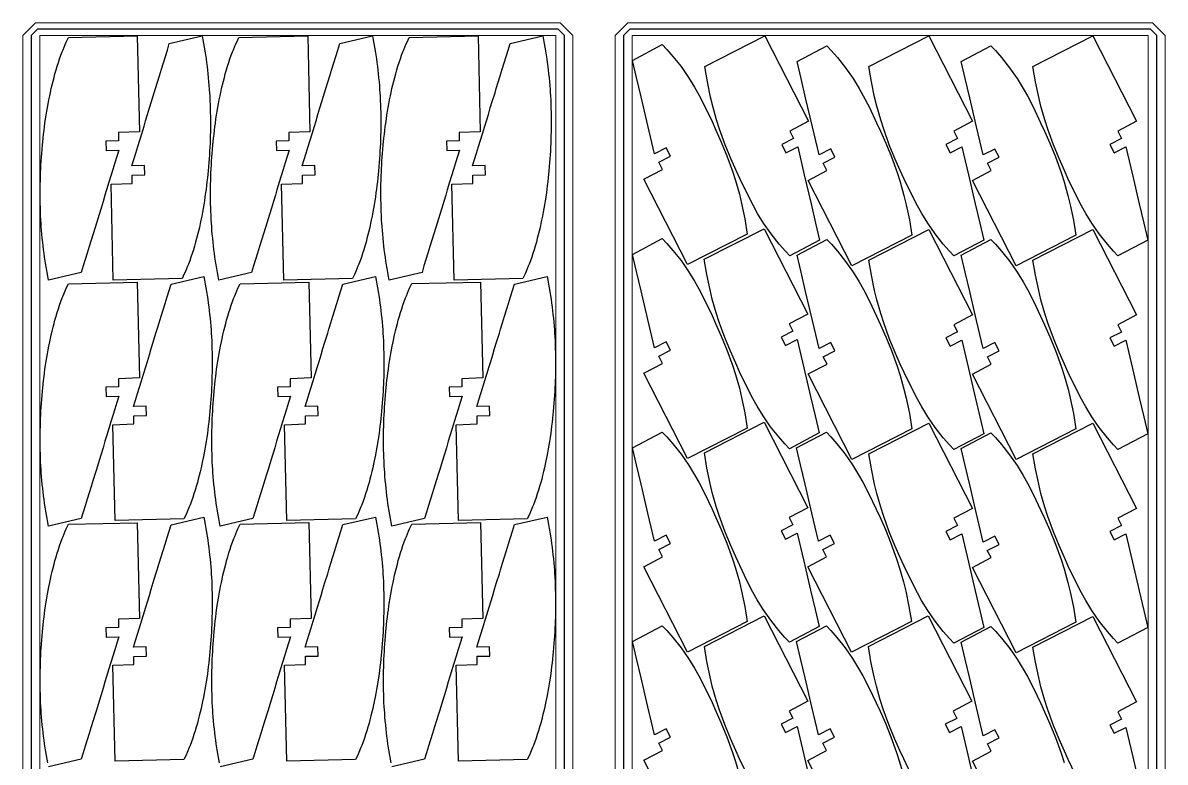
# Model space of a CAD drawing. Header units: millimetres. Extents: x -10628 to 24720, y -21829 to 4032.
# Drawn here: x 10820 to 13520, y -9947 to -8198 of the extents above; entities that cross this region are included whole.
import ezdxf
from ezdxf.enums import TextEntityAlignment as Align
from ezdxf.lldxf.tags import DXFTag

# ---------------------------------------------------------------- set-up
doc = ezdxf.new("R2010")
doc.units = ezdxf.units.MM
doc.layers.add('layer khung van cnc', color=7, linetype='Continuous', lineweight=25, true_color=0xfbf59b)
doc.layers.add('layer mau', color=7, linetype='Continuous')
doc.styles.add('Text Dim', font='arial.ttf')
tags = doc.linetypes.add('KVVIENMAY', pattern='A,46.311228,-10.280676,["KV VIỀN MÁY",Text Dim,S=10.028098,R=0,X=0,Y=-4.346144],-100.988212', length=157.580116).pattern_tags.tags
tags[6] = DXFTag(74, 10)

# ---------------------------------------------------------------- blocks, each defined once
blk = doc.blocks.new('khung van cnc')
at = {"lineweight": 5}
blk.add_lwpolyline([(-193, -99.4), (-193, 2370.6), (-223, 2400.6), (-1463, 2400.6), (-1493, 2370.6), (-1493, -99.4)], close=True, dxfattribs=at)
at = {"color": 1, "linetype": 'KVVIENMAY'}
blk.add_lwpolyline([(-511.9, -84.4), (-213, -84.4), (-213, 2370.6), (-228, 2385.6), (-1458, 2385.6), (-1473, 2370.6), (-1473, -84.4), (-1172.8, -84.4)], dxfattribs=at)
at = {"lineweight": 5}
blk.add_lwpolyline([(-513.5, -69.4), (-233, -69.4), (-233, 2370.6), (-1453, 2370.6), (-1453, -69.4), (-1173, -69.4)], dxfattribs=at)
at = {"layer": 'layer mau'}
for tag, p in [('ÁGF', (-518, -155.9)), ('TENFILE', (-518, -268.9)), ('TENFILE', (-518, -381.8)), ('TENFILE', (-518, -494.8))]:
    blk.add_attdef(tag, text='', height=30, dxfattribs=at).set_placement(p, align=Align.MIDDLE_CENTER)

msp = doc.modelspace()

# ---------------------------------------------------------------- linework, layer by layer
for points in [[(10878.854, -8797.374), (10877.259, -8788.398), (10875.707, -8779.416), (10873.548, -8766.202), (10872.813, -8761.419), (10871.5, -8752.399), (10870.272, -8743.367), (10869.124, -8734.323), (10868.05, -8725.27), (10867.165, -8717.326), (10866.105, -8707.14), (10865.235, -8698.064), (10864.442, -8688.983), (10863.732, -8679.895), (10863.11, -8670.801), (10862.778, -8665.27), (10862.15, -8652.597), (10861.8, -8643.488), (10861.561, -8635.774), (10861.31, -8625.262), (10861.162, -8616.147), (10861.081, -8607.03), (10861.066, -8597.913), (10861.121, -8588.797), (10861.246, -8579.681), (10861.442, -8570.567), (10861.829, -8558.099), (10862.054, -8552.345), (10862.471, -8543.238), (10862.959, -8534.135), (10863.517, -8525.036), (10864.142, -8515.941), (10864.833, -8506.85), (10865.587, -8497.765), (10866.608, -8486.503), (10867.279, -8479.612), (10868.215, -8470.544), (10869.216, -8461.484), (10870.283, -8452.431), (10871.42, -8443.386), (10872.402, -8436.002), (10873.911, -8425.325), (10875.272, -8416.31), (10876.713, -8407.307), (10878.238, -8398.318), (10879.848, -8389.345), (10881.546, -8380.388), (10883.553, -8370.4), (10885.221, -8362.53), (10887.202, -8353.632), (10889.284, -8344.757), (10891.47, -8335.906), (10893.762, -8327.082), (10895.959, -8319.02), (10898.681, -8309.518), (10901.319, -8300.787), (10904.086, -8292.096), (10906.99, -8283.451), (10910.037, -8274.857), (10913.237, -8266.32), (10915.077, -8261.618), (10920.125, -8249.44), (10922.797, -8243.403), (10927.7, -8232.859), (11090.618, -8229.082), (11095.874, -8455.774), (11045.903, -8457.621), (11046.351, -8476.927), (11016.359, -8477.623), (11016.869, -8499.617), (11046.861, -8498.922), (11042.195, -8514.154), (11037.53, -8529.386), (11032.864, -8544.618), (11028.198, -8559.85), (11023.533, -8575.082), (11018.029, -8593.051), (11014.201, -8605.547), (11009.536, -8620.779), (11004.87, -8636.011), (11000.204, -8651.243), (10993.791, -8672.179), (10990.873, -8681.707), (10986.207, -8696.94), (10981.542, -8712.172), (10976.876, -8727.404), (10972.21, -8742.636), (10967.545, -8757.868), (10962.879, -8773.1), (10958.213, -8788.333), (10880.47, -8806.345)], [(11245.651, -8238.054), (11247.245, -8247.03), (11248.798, -8256.012), (11250.957, -8269.226), (11251.691, -8274.009), (11253.005, -8283.029), (11254.233, -8292.061), (11255.381, -8301.105), (11256.455, -8310.158), (11257.339, -8318.102), (11258.4, -8328.288), (11259.269, -8337.363), (11260.062, -8346.445), (11260.773, -8355.533), (11261.395, -8364.627), (11261.727, -8370.158), (11262.355, -8382.831), (11262.705, -8391.94), (11262.944, -8399.654), (11263.195, -8410.166), (11263.342, -8419.281), (11263.424, -8428.398), (11263.438, -8437.514), (11263.384, -8446.631), (11263.259, -8455.747), (11263.063, -8464.861), (11262.676, -8477.329), (11262.45, -8483.083), (11262.034, -8492.19), (11261.545, -8501.293), (11260.988, -8510.392), (11260.362, -8519.487), (11259.672, -8528.578), (11258.917, -8537.663), (11257.897, -8548.925), (11257.226, -8555.816), (11256.289, -8564.884), (11255.289, -8573.944), (11254.221, -8582.997), (11253.085, -8592.041), (11252.103, -8599.426), (11250.593, -8610.103), (11249.232, -8619.118), (11247.791, -8628.121), (11246.267, -8637.11), (11244.657, -8646.083), (11242.958, -8655.04), (11240.952, -8665.028), (11239.284, -8672.898), (11237.303, -8681.796), (11235.221, -8690.671), (11233.035, -8699.522), (11230.742, -8708.346), (11228.545, -8716.408), (11225.823, -8725.909), (11223.185, -8734.641), (11220.418, -8743.332), (11217.515, -8751.977), (11214.467, -8760.571), (11211.268, -8769.108), (11209.428, -8773.81), (11204.379, -8785.988), (11201.707, -8792.025), (11196.805, -8802.569), (11033.886, -8806.346), (11028.631, -8579.654), (11078.601, -8577.807), (11078.154, -8558.5), (11108.146, -8557.805), (11107.636, -8535.811), (11077.644, -8536.506), (11082.309, -8521.274), (11086.975, -8506.042), (11091.641, -8490.81), (11096.306, -8475.578), (11100.972, -8460.346), (11106.476, -8442.377), (11110.303, -8429.881), (11114.969, -8414.649), (11119.635, -8399.417), (11124.3, -8384.185), (11130.713, -8363.248), (11133.632, -8353.721), (11138.297, -8338.488), (11142.963, -8323.256), (11147.629, -8308.024), (11152.294, -8292.792), (11156.96, -8277.56), (11161.626, -8262.328), (11166.291, -8247.095), (11244.035, -8229.082)], [(11281.533, -8797.374), (11279.938, -8788.398), (11278.386, -8779.416), (11276.226, -8766.202), (11275.492, -8761.419), (11274.178, -8752.399), (11272.951, -8743.367), (11271.803, -8734.323), (11270.729, -8725.27), (11269.844, -8717.326), (11268.784, -8707.14), (11267.914, -8698.064), (11267.121, -8688.983), (11266.41, -8679.895), (11265.789, -8670.801), (11265.457, -8665.27), (11264.829, -8652.597), (11264.479, -8643.488), (11264.24, -8635.774), (11263.989, -8625.262), (11263.841, -8616.147), (11263.759, -8607.03), (11263.745, -8597.913), (11263.8, -8588.797), (11263.924, -8579.681), (11264.121, -8570.567), (11264.507, -8558.099), (11264.733, -8552.345), (11265.15, -8543.238), (11265.638, -8534.135), (11266.196, -8525.036), (11266.821, -8515.941), (11267.512, -8506.85), (11268.266, -8497.765), (11269.287, -8486.503), (11269.957, -8479.612), (11270.894, -8470.544), (11271.895, -8461.484), (11272.962, -8452.431), (11274.098, -8443.386), (11275.08, -8436.002), (11276.59, -8425.325), (11277.951, -8416.31), (11279.392, -8407.307), (11280.916, -8398.318), (11282.526, -8389.345), (11284.225, -8380.388), (11286.231, -8370.4), (11287.899, -8362.53), (11289.881, -8353.632), (11291.963, -8344.757), (11294.148, -8335.906), (11296.441, -8327.082), (11298.638, -8319.02), (11301.36, -8309.518), (11303.998, -8300.787), (11306.765, -8292.096), (11309.668, -8283.451), (11312.716, -8274.857), (11315.915, -8266.32), (11317.755, -8261.618), (11322.804, -8249.44), (11325.476, -8243.403), (11330.379, -8232.859), (11493.297, -8229.082), (11498.553, -8455.774), (11448.582, -8457.621), (11449.03, -8476.927), (11419.038, -8477.623), (11419.548, -8499.617), (11449.54, -8498.922), (11444.874, -8514.154), (11440.208, -8529.386), (11435.543, -8544.618), (11430.877, -8559.85), (11426.211, -8575.082), (11420.707, -8593.051), (11416.88, -8605.547), (11412.214, -8620.779), (11407.549, -8636.011), (11402.883, -8651.243), (11396.47, -8672.179), (11393.552, -8681.707), (11388.886, -8696.94), (11384.22, -8712.172), (11379.555, -8727.404), (11374.889, -8742.636), (11370.223, -8757.868), (11365.558, -8773.1), (11360.892, -8788.333), (11283.148, -8806.345)], [(11648.329, -8238.054), (11649.924, -8247.03), (11651.476, -8256.012), (11653.636, -8269.226), (11654.37, -8274.009), (11655.684, -8283.029), (11656.912, -8292.061), (11658.059, -8301.105), (11659.133, -8310.158), (11660.018, -8318.102), (11661.078, -8328.288), (11661.948, -8337.363), (11662.741, -8346.445), (11663.452, -8355.533), (11664.073, -8364.627), (11664.405, -8370.158), (11665.034, -8382.831), (11665.383, -8391.94), (11665.622, -8399.654), (11665.873, -8410.166), (11666.021, -8419.281), (11666.103, -8428.398), (11666.117, -8437.514), (11666.063, -8446.631), (11665.938, -8455.747), (11665.742, -8464.861), (11665.355, -8477.329), (11665.129, -8483.083), (11664.712, -8492.19), (11664.224, -8501.293), (11663.666, -8510.392), (11663.041, -8519.487), (11662.35, -8528.578), (11661.596, -8537.663), (11660.575, -8548.925), (11659.905, -8555.816), (11658.968, -8564.884), (11657.967, -8573.944), (11656.9, -8582.997), (11655.764, -8592.041), (11654.782, -8599.426), (11653.272, -8610.103), (11651.911, -8619.118), (11650.47, -8628.121), (11648.946, -8637.11), (11647.336, -8646.083), (11645.637, -8655.04), (11643.631, -8665.028), (11641.963, -8672.898), (11639.981, -8681.796), (11637.899, -8690.671), (11635.714, -8699.522), (11633.421, -8708.346), (11631.224, -8716.408), (11628.502, -8725.909), (11625.864, -8734.641), (11623.097, -8743.332), (11620.194, -8751.977), (11617.146, -8760.571), (11613.947, -8769.108), (11612.107, -8773.81), (11607.058, -8785.988), (11604.386, -8792.025), (11599.484, -8802.569), (11436.565, -8806.346), (11431.309, -8579.654), (11481.28, -8577.807), (11480.832, -8558.5), (11510.824, -8557.805), (11510.314, -8535.811), (11480.322, -8536.506), (11484.988, -8521.274), (11489.654, -8506.042), (11494.319, -8490.81), (11498.985, -8475.578), (11503.651, -8460.346), (11509.155, -8442.377), (11512.982, -8429.881), (11517.648, -8414.649), (11522.313, -8399.417), (11526.979, -8384.185), (11533.392, -8363.248), (11536.31, -8353.721), (11540.976, -8338.488), (11545.642, -8323.256), (11550.307, -8308.024), (11554.973, -8292.792), (11559.639, -8277.56), (11564.304, -8262.328), (11568.97, -8247.095), (11646.714, -8229.082)], [(11684.211, -8797.374), (11682.617, -8788.398), (11681.064, -8779.416), (11678.905, -8766.202), (11678.171, -8761.419), (11676.857, -8752.399), (11675.629, -8743.367), (11674.481, -8734.323), (11673.408, -8725.27), (11672.523, -8717.326), (11671.462, -8707.14), (11670.593, -8698.064), (11669.8, -8688.983), (11669.089, -8679.895), (11668.467, -8670.801), (11668.135, -8665.27), (11667.507, -8652.597), (11667.157, -8643.488), (11666.918, -8635.774), (11666.668, -8625.262), (11666.52, -8616.147), (11666.438, -8607.03), (11666.424, -8597.913), (11666.478, -8588.797), (11666.603, -8579.681), (11666.799, -8570.567), (11667.186, -8558.099), (11667.412, -8552.345), (11667.828, -8543.238), (11668.317, -8534.135), (11668.874, -8525.036), (11669.5, -8515.941), (11670.19, -8506.85), (11670.945, -8497.765), (11671.965, -8486.503), (11672.636, -8479.612), (11673.573, -8470.544), (11674.573, -8461.484), (11675.641, -8452.431), (11676.777, -8443.386), (11677.759, -8436.002), (11679.269, -8425.325), (11680.63, -8416.31), (11682.071, -8407.307), (11683.595, -8398.318), (11685.205, -8389.345), (11686.904, -8380.388), (11688.91, -8370.4), (11690.578, -8362.53), (11692.559, -8353.632), (11694.641, -8344.757), (11696.827, -8335.906), (11699.12, -8327.082), (11701.317, -8319.02), (11704.039, -8309.518), (11706.677, -8300.787), (11709.444, -8292.096), (11712.347, -8283.451), (11715.395, -8274.857), (11718.594, -8266.32), (11720.434, -8261.618), (11725.483, -8249.44), (11728.155, -8243.403), (11733.057, -8232.859), (11895.976, -8229.082), (11901.231, -8455.774), (11851.261, -8457.621), (11851.708, -8476.927), (11821.716, -8477.623), (11822.226, -8499.617), (11852.218, -8498.922), (11847.553, -8514.154), (11842.887, -8529.386), (11838.221, -8544.618), (11833.556, -8559.85), (11828.89, -8575.082), (11823.386, -8593.051), (11819.559, -8605.547), (11814.893, -8620.779), (11810.227, -8636.011), (11805.562, -8651.243), (11799.149, -8672.179), (11796.23, -8681.707), (11791.565, -8696.94), (11786.899, -8712.172), (11782.233, -8727.404), (11777.568, -8742.636), (11772.902, -8757.868), (11768.236, -8773.1), (11763.571, -8788.333), (11685.827, -8806.345)], [(12051.008, -8238.054), (12052.603, -8247.03), (12054.155, -8256.012), (12056.314, -8269.226), (12057.049, -8274.009), (12058.362, -8283.029), (12059.59, -8292.061), (12060.738, -8301.105), (12061.812, -8310.158), (12062.697, -8318.102), (12063.757, -8328.288), (12064.627, -8337.363), (12065.42, -8346.445), (12066.13, -8355.533), (12066.752, -8364.627), (12067.084, -8370.158), (12067.712, -8382.831), (12068.062, -8391.94), (12068.301, -8399.654), (12068.552, -8410.166), (12068.7, -8419.281), (12068.782, -8428.398), (12068.796, -8437.514), (12068.741, -8446.631), (12068.616, -8455.747), (12068.42, -8464.861), (12068.033, -8477.329), (12067.808, -8483.083), (12067.391, -8492.19), (12066.903, -8501.293), (12066.345, -8510.392), (12065.72, -8519.487), (12065.029, -8528.578), (12064.275, -8537.663), (12063.254, -8548.925), (12062.583, -8555.816), (12061.647, -8564.884), (12060.646, -8573.944), (12059.579, -8582.997), (12058.442, -8592.041), (12057.46, -8599.426), (12055.951, -8610.103), (12054.59, -8619.118), (12053.149, -8628.121), (12051.624, -8637.11), (12050.014, -8646.083), (12048.316, -8655.04), (12046.309, -8665.028), (12044.642, -8672.898), (12042.66, -8681.796), (12040.578, -8690.671), (12038.392, -8699.522), (12036.1, -8708.346), (12033.903, -8716.408), (12031.181, -8725.909), (12028.543, -8734.641), (12025.776, -8743.332), (12022.872, -8751.977), (12019.825, -8760.571), (12016.625, -8769.108), (12014.785, -8773.81), (12009.737, -8785.988), (12007.065, -8792.025), (12002.162, -8802.569), (11839.244, -8806.346), (11833.988, -8579.654), (11883.959, -8577.807), (11883.511, -8558.5), (11913.503, -8557.805), (11912.993, -8535.811), (11883.001, -8536.506), (11887.667, -8521.274), (11892.332, -8506.042), (11896.998, -8490.81), (11901.664, -8475.578), (11906.329, -8460.346), (11911.833, -8442.377), (11915.661, -8429.881), (11920.326, -8414.649), (11924.992, -8399.417), (11929.658, -8384.185), (11936.071, -8363.248), (11938.989, -8353.721), (11943.655, -8338.488), (11948.321, -8323.256), (11952.986, -8308.024), (11957.652, -8292.792), (11962.318, -8277.56), (11966.983, -8262.328), (11971.649, -8247.095), (12049.392, -8229.082)], [(12573.697, -8229.09), (12676.889, -8431.002), (12632.676, -8454.363), (12641.468, -8471.565), (12613.864, -8485.673), (12623.876, -8505.263), (12651.48, -8491.155), (12667.133, -8557.787), (12683.192, -8626.147), (12693.964, -8672.005), (12703.413, -8712.226), (12632.987, -8749.34), (12622.471, -8738.209), (12607.944, -8721.635), (12588.766, -8697.415), (12571.094, -8672.029), (12556.748, -8648.657), (12546.813, -8630.75), (12532.553, -8603.194), (12515.528, -8567.451), (12506.175, -8547.388), (12493.559, -8518.941), (12480.301, -8486.523), (12467.008, -8449.821), (12459.994, -8427.842), (12450.853, -8395.404), (12445.506, -8373.518), (12438.004, -8337.338), (12432.069, -8301.472)], [(12961.514, -8229.09), (13064.705, -8431.002), (13020.493, -8454.363), (13029.284, -8471.565), (13001.681, -8485.673), (13011.692, -8505.263), (13039.296, -8491.155), (13054.949, -8557.787), (13071.008, -8626.147), (13081.781, -8672.005), (13091.23, -8712.226), (13020.804, -8749.34), (13010.287, -8738.209), (12995.761, -8721.635), (12976.582, -8697.415), (12958.911, -8672.029), (12944.564, -8648.657), (12934.63, -8630.75), (12920.37, -8603.194), (12903.344, -8567.451), (12893.991, -8547.388), (12881.375, -8518.941), (12868.118, -8486.523), (12854.824, -8449.821), (12847.81, -8427.842), (12838.669, -8395.404), (12833.322, -8373.518), (12825.82, -8337.338), (12819.886, -8301.472)], [(13349.315, -8229.09), (13452.506, -8431.002), (13408.294, -8454.363), (13417.086, -8471.565), (13389.482, -8485.673), (13399.493, -8505.263), (13427.097, -8491.155), (13442.75, -8557.787), (13458.809, -8626.147), (13469.582, -8672.005), (13479.031, -8712.226), (13408.605, -8749.34), (13398.088, -8738.209), (13383.562, -8721.635), (13364.383, -8697.415), (13346.712, -8672.029), (13332.365, -8648.657), (13322.431, -8630.75), (13308.171, -8603.194), (13291.145, -8567.451), (13281.792, -8547.388), (13269.177, -8518.941), (13255.919, -8486.523), (13242.626, -8449.821), (13235.612, -8427.842), (13226.47, -8395.404), (13221.123, -8373.518), (13213.622, -8337.338), (13207.687, -8301.472)], [(12390.818, -8769.902), (12287.626, -8567.99), (12331.838, -8544.629), (12323.047, -8527.426), (12350.651, -8513.319), (12340.639, -8493.729), (12313.035, -8507.837), (12297.382, -8441.205), (12281.323, -8372.844), (12270.55, -8326.986), (12261.102, -8286.765), (12331.527, -8249.652), (12342.044, -8260.783), (12356.57, -8277.356), (12375.749, -8301.576), (12393.421, -8326.963), (12407.767, -8350.335), (12417.702, -8368.242), (12431.962, -8395.797), (12448.987, -8431.54), (12458.34, -8451.604), (12470.956, -8480.051), (12484.213, -8512.468), (12497.507, -8549.17), (12504.521, -8571.15), (12513.662, -8603.588), (12519.009, -8625.474), (12526.511, -8661.654), (12532.446, -8697.52)], [(12779.731, -8772.582), (12676.539, -8570.67), (12720.751, -8547.31), (12711.96, -8530.107), (12739.564, -8516), (12729.552, -8496.41), (12701.948, -8510.517), (12686.295, -8443.886), (12670.236, -8375.525), (12659.463, -8329.667), (12650.015, -8289.446), (12720.44, -8252.333), (12730.957, -8263.464), (12745.483, -8280.037), (12764.662, -8304.257), (12782.333, -8329.644), (12796.68, -8353.015), (12806.615, -8370.923), (12820.874, -8398.478), (12837.9, -8434.221), (12847.253, -8454.285), (12859.869, -8482.732), (12873.126, -8515.149), (12886.42, -8551.851), (12893.434, -8573.831), (12902.575, -8606.268), (12907.922, -8628.155), (12915.424, -8664.335), (12921.359, -8700.2)], [(13167.568, -8772.671), (13064.376, -8570.759), (13108.589, -8547.399), (13099.797, -8530.196), (13127.401, -8516.088), (13117.389, -8496.499), (13089.785, -8510.606), (13074.133, -8443.975), (13058.073, -8375.614), (13047.301, -8329.756), (13037.852, -8289.535), (13108.278, -8252.422), (13118.795, -8263.552), (13133.321, -8280.126), (13152.5, -8304.346), (13170.171, -8329.733), (13184.518, -8353.104), (13194.452, -8371.011), (13208.712, -8398.567), (13225.738, -8434.31), (13235.091, -8454.374), (13247.706, -8482.82), (13260.964, -8515.238), (13274.257, -8551.94), (13281.271, -8573.919), (13290.413, -8606.357), (13295.76, -8628.244), (13303.261, -8664.423), (13309.196, -8700.289)], [(12572.474, -8684.886), (12675.666, -8886.798), (12631.454, -8910.159), (12640.245, -8927.361), (12612.641, -8941.469), (12622.653, -8961.059), (12650.257, -8946.951), (12665.91, -9013.583), (12681.969, -9081.944), (12692.742, -9127.801), (12702.19, -9168.022), (12631.765, -9205.136), (12621.248, -9194.005), (12606.722, -9177.431), (12587.543, -9153.211), (12569.872, -9127.825), (12555.525, -9104.453), (12545.59, -9086.546), (12531.331, -9058.99), (12514.305, -9023.247), (12504.952, -9003.184), (12492.336, -8974.737), (12479.079, -8942.319), (12465.785, -8905.617), (12458.771, -8883.638), (12449.63, -8851.2), (12444.283, -8829.314), (12436.781, -8793.134), (12430.846, -8757.268)], [(12961.513, -8686.641), (13064.704, -8888.553), (13020.492, -8911.914), (13029.284, -8929.117), (13001.68, -8943.224), (13011.692, -8962.814), (13039.295, -8948.706), (13054.948, -9015.338), (13071.007, -9083.699), (13081.78, -9129.557), (13091.229, -9169.778), (13020.803, -9206.891), (13010.286, -9195.76), (12995.76, -9179.187), (12976.581, -9154.967), (12958.91, -9129.58), (12944.563, -9106.208), (12934.629, -9088.301), (12920.369, -9060.746), (12903.343, -9025.003), (12893.99, -9004.939), (12881.375, -8976.492), (12868.117, -8944.075), (12854.824, -8907.373), (12847.81, -8885.393), (12838.668, -8852.955), (12833.321, -8831.069), (12825.82, -8794.889), (12819.885, -8759.024)], [(13349.315, -8686.748), (13452.506, -8888.66), (13408.294, -8912.021), (13417.085, -8929.224), (13389.482, -8943.331), (13399.493, -8962.921), (13427.097, -8948.813), (13442.75, -9015.445), (13458.809, -9083.806), (13469.582, -9129.664), (13479.031, -9169.885), (13408.605, -9206.998), (13398.088, -9195.867), (13383.562, -9179.294), (13364.383, -9155.074), (13346.712, -9129.687), (13332.365, -9106.315), (13322.431, -9088.408), (13308.171, -9060.853), (13291.145, -9025.11), (13281.792, -9005.046), (13269.176, -8976.599), (13255.919, -8944.182), (13242.625, -8907.48), (13235.611, -8885.5), (13226.47, -8853.062), (13221.123, -8831.176), (13213.622, -8794.996), (13207.687, -8759.13)], [(12390.818, -9228.687), (12287.626, -9026.775), (12331.838, -9003.415), (12323.047, -8986.212), (12350.651, -8972.105), (12340.639, -8952.515), (12313.035, -8966.622), (12297.382, -8899.991), (12281.323, -8831.63), (12270.55, -8785.772), (12261.102, -8745.551), (12331.527, -8708.438), (12342.044, -8719.569), (12356.57, -8736.142), (12375.749, -8760.362), (12393.421, -8785.749), (12407.767, -8809.12), (12417.702, -8827.027), (12431.962, -8854.583), (12448.987, -8890.326), (12458.34, -8910.39), (12470.956, -8938.837), (12484.213, -8971.254), (12497.507, -9007.956), (12504.521, -9029.935), (12513.662, -9062.373), (12519.009, -9084.26), (12526.511, -9120.44), (12532.446, -9156.305)], [(12779.857, -9230.445), (12676.665, -9028.533), (12720.878, -9005.172), (12712.086, -8987.969), (12739.69, -8973.862), (12729.678, -8954.272), (12702.074, -8968.38), (12686.421, -8901.748), (12670.362, -8833.387), (12659.59, -8787.529), (12650.141, -8747.308), (12720.567, -8710.195), (12731.083, -8721.326), (12745.61, -8737.899), (12764.788, -8762.119), (12782.46, -8787.506), (12796.806, -8810.878), (12806.741, -8828.785), (12821.001, -8856.34), (12838.026, -8892.083), (12847.379, -8912.147), (12859.995, -8940.594), (12873.253, -8973.011), (12886.546, -9009.713), (12893.56, -9031.693), (12902.701, -9064.131), (12908.048, -9086.017), (12915.55, -9122.197), (12921.485, -9158.063)], [(13167.625, -9230.47), (13064.434, -9028.558), (13108.646, -9005.197), (13099.855, -8987.995), (13127.458, -8973.887), (13117.447, -8954.297), (13089.843, -8968.405), (13074.19, -8901.773), (13058.131, -8833.412), (13047.358, -8787.555), (13037.909, -8747.334), (13108.335, -8710.22), (13118.852, -8721.351), (13133.378, -8737.925), (13152.557, -8762.145), (13170.228, -8787.531), (13184.575, -8810.903), (13194.509, -8828.81), (13208.769, -8856.366), (13225.795, -8892.109), (13235.148, -8912.172), (13247.764, -8940.619), (13261.021, -8973.037), (13274.315, -9009.739), (13281.329, -9031.718), (13290.47, -9064.156), (13295.817, -9086.042), (13303.319, -9122.222), (13309.253, -9158.088)], [(11249.729, -8806.892), (11251.323, -8815.867), (11252.876, -8824.849), (11255.035, -8838.064), (11255.769, -8842.846), (11257.083, -8851.866), (11258.311, -8860.898), (11259.459, -8869.942), (11260.532, -8878.995), (11261.417, -8886.939), (11262.478, -8897.126), (11263.347, -8906.201), (11264.14, -8915.282), (11264.851, -8924.37), (11265.473, -8933.464), (11265.805, -8938.995), (11266.433, -8951.668), (11266.783, -8960.777), (11267.022, -8968.491), (11267.272, -8979.003), (11267.42, -8988.118), (11267.502, -8997.235), (11267.516, -9006.352), (11267.462, -9015.468), (11267.337, -9024.584), (11267.141, -9033.699), (11266.754, -9046.166), (11266.528, -9051.921), (11266.112, -9061.027), (11265.623, -9070.13), (11265.066, -9079.23), (11264.44, -9088.325), (11263.75, -9097.415), (11262.995, -9106.5), (11261.975, -9117.762), (11261.304, -9124.654), (11260.367, -9133.721), (11259.367, -9142.781), (11258.299, -9151.834), (11257.163, -9160.879), (11256.181, -9168.263), (11254.671, -9178.941), (11253.31, -9187.956), (11251.869, -9196.958), (11250.345, -9205.947), (11248.735, -9214.921), (11247.036, -9223.878), (11245.03, -9233.865), (11243.362, -9241.735), (11241.381, -9250.633), (11239.299, -9259.508), (11237.113, -9268.359), (11234.82, -9277.184), (11232.623, -9285.245), (11229.901, -9294.747), (11227.263, -9303.478), (11224.496, -9312.169), (11221.593, -9320.814), (11218.545, -9329.408), (11215.346, -9337.945), (11213.506, -9342.647), (11208.457, -9354.825), (11205.785, -9360.862), (11200.883, -9371.406), (11037.964, -9375.183), (11032.709, -9148.491), (11082.679, -9146.645), (11082.232, -9127.338), (11112.224, -9126.642), (11111.714, -9104.648), (11081.722, -9105.344), (11086.387, -9090.112), (11091.053, -9074.879), (11095.719, -9059.647), (11100.384, -9044.415), (11105.05, -9029.183), (11110.554, -9011.214), (11114.381, -8998.719), (11119.047, -8983.486), (11123.713, -8968.254), (11128.378, -8953.022), (11134.791, -8932.086), (11137.71, -8922.558), (11142.375, -8907.326), (11147.041, -8892.094), (11151.707, -8876.861), (11156.372, -8861.629), (11161.038, -8846.397), (11165.704, -8831.165), (11170.369, -8815.933), (11248.113, -8797.92)], [(11655.505, -8806.83), (11657.099, -8815.806), (11658.652, -8824.788), (11660.811, -8838.002), (11661.545, -8842.785), (11662.859, -8851.805), (11664.087, -8860.837), (11665.235, -8869.881), (11666.309, -8878.934), (11667.194, -8886.878), (11668.254, -8897.064), (11669.123, -8906.14), (11669.917, -8915.221), (11670.627, -8924.309), (11671.249, -8933.403), (11671.581, -8938.934), (11672.209, -8951.607), (11672.559, -8960.716), (11672.798, -8968.43), (11673.049, -8978.942), (11673.197, -8988.057), (11673.278, -8997.174), (11673.293, -9006.291), (11673.238, -9015.407), (11673.113, -9024.523), (11672.917, -9033.637), (11672.53, -9046.105), (11672.304, -9051.859), (11671.888, -9060.966), (11671.4, -9070.069), (11670.842, -9079.168), (11670.217, -9088.263), (11669.526, -9097.354), (11668.772, -9106.439), (11667.751, -9117.701), (11667.08, -9124.592), (11666.143, -9133.66), (11665.143, -9142.72), (11664.076, -9151.773), (11662.939, -9160.818), (11661.957, -9168.202), (11660.447, -9178.879), (11659.087, -9187.894), (11657.645, -9196.897), (11656.121, -9205.886), (11654.511, -9214.859), (11652.813, -9223.816), (11650.806, -9233.804), (11649.138, -9241.674), (11647.157, -9250.572), (11645.075, -9259.447), (11642.889, -9268.298), (11640.597, -9277.122), (11638.399, -9285.184), (11635.677, -9294.686), (11633.039, -9303.417), (11630.273, -9312.108), (11627.369, -9320.753), (11624.322, -9329.347), (11621.122, -9337.884), (11619.282, -9342.586), (11614.233, -9354.764), (11611.562, -9360.801), (11606.659, -9371.345), (11443.74, -9375.122), (11438.485, -9148.43), (11488.455, -9146.583), (11488.008, -9127.277), (11518, -9126.581), (11517.49, -9104.587), (11487.498, -9105.282), (11492.164, -9090.05), (11496.829, -9074.818), (11501.495, -9059.586), (11506.161, -9044.354), (11510.826, -9029.122), (11516.33, -9011.153), (11520.158, -8998.657), (11524.823, -8983.425), (11529.489, -8968.193), (11534.155, -8952.961), (11540.567, -8932.025), (11543.486, -8922.497), (11548.152, -8907.264), (11552.817, -8892.032), (11557.483, -8876.8), (11562.149, -8861.568), (11566.814, -8846.336), (11571.48, -8831.104), (11576.146, -8815.871), (11653.889, -8797.859)], [(12061.279, -8806.769), (12062.873, -8815.745), (12064.425, -8824.726), (12066.585, -8837.941), (12067.319, -8842.724), (12068.633, -8851.744), (12069.861, -8860.776), (12071.009, -8869.82), (12072.082, -8878.873), (12072.967, -8886.817), (12074.028, -8897.003), (12074.897, -8906.078), (12075.69, -8915.16), (12076.401, -8924.248), (12077.022, -8933.342), (12077.354, -8938.873), (12077.983, -8951.546), (12078.332, -8960.655), (12078.571, -8968.369), (12078.822, -8978.881), (12078.97, -8987.996), (12079.052, -8997.113), (12079.066, -9006.229), (12079.012, -9015.346), (12078.887, -9024.462), (12078.691, -9033.576), (12078.304, -9046.044), (12078.078, -9051.798), (12077.661, -9060.905), (12077.173, -9070.008), (12076.616, -9079.107), (12075.99, -9088.202), (12075.3, -9097.293), (12074.545, -9106.378), (12073.524, -9117.639), (12072.854, -9124.531), (12071.917, -9133.599), (12070.916, -9142.659), (12069.849, -9151.712), (12068.713, -9160.756), (12067.731, -9168.141), (12066.221, -9178.818), (12064.86, -9187.833), (12063.419, -9196.836), (12061.895, -9205.825), (12060.285, -9214.798), (12058.586, -9223.755), (12056.58, -9233.743), (12054.912, -9241.613), (12052.93, -9250.511), (12050.848, -9259.386), (12048.663, -9268.237), (12046.37, -9277.061), (12044.173, -9285.123), (12041.451, -9294.624), (12038.813, -9303.356), (12036.046, -9312.047), (12033.143, -9320.692), (12030.095, -9329.286), (12026.896, -9337.823), (12025.056, -9342.524), (12020.007, -9354.703), (12017.335, -9360.739), (12012.433, -9371.284), (11849.514, -9375.061), (11844.258, -9148.369), (11894.229, -9146.522), (11893.781, -9127.215), (11923.773, -9126.52), (11923.264, -9104.526), (11893.272, -9105.221), (11897.937, -9089.989), (11902.603, -9074.757), (11907.269, -9059.525), (11911.934, -9044.293), (11916.6, -9029.061), (11922.104, -9011.092), (11925.931, -8998.596), (11930.597, -8983.364), (11935.263, -8968.132), (11939.928, -8952.9), (11946.341, -8931.963), (11949.26, -8922.435), (11953.925, -8907.203), (11958.591, -8891.971), (11963.257, -8876.739), (11967.922, -8861.507), (11972.588, -8846.275), (11977.254, -8831.043), (11981.919, -8815.81), (12059.663, -8797.797)], [(10878.854, -9379.524), (10877.259, -9370.549), (10875.707, -9361.567), (10873.548, -9348.352), (10872.813, -9343.57), (10871.5, -9334.55), (10870.272, -9325.518), (10869.124, -9316.474), (10868.05, -9307.421), (10867.165, -9299.477), (10866.105, -9289.291), (10865.235, -9280.215), (10864.442, -9271.134), (10863.732, -9262.046), (10863.11, -9252.952), (10862.778, -9247.421), (10862.15, -9234.748), (10861.8, -9225.639), (10861.561, -9217.925), (10861.31, -9207.413), (10861.162, -9198.298), (10861.081, -9189.181), (10861.066, -9180.064), (10861.121, -9170.948), (10861.246, -9161.832), (10861.442, -9152.717), (10861.829, -9140.25), (10862.054, -9134.495), (10862.471, -9125.389), (10862.959, -9116.286), (10863.517, -9107.186), (10864.142, -9098.091), (10864.833, -9089.001), (10865.587, -9079.916), (10866.608, -9068.654), (10867.279, -9061.762), (10868.215, -9052.695), (10869.216, -9043.635), (10870.283, -9034.582), (10871.42, -9025.537), (10872.402, -9018.153), (10873.911, -9007.475), (10875.272, -8998.46), (10876.713, -8989.458), (10878.238, -8980.469), (10879.848, -8971.495), (10881.546, -8962.539), (10883.553, -8952.551), (10885.221, -8944.681), (10887.202, -8935.783), (10889.284, -8926.908), (10891.47, -8918.057), (10893.762, -8909.233), (10895.959, -8901.171), (10898.681, -8891.669), (10901.319, -8882.938), (10904.086, -8874.247), (10906.99, -8865.602), (10910.037, -8857.008), (10913.237, -8848.471), (10915.077, -8843.769), (10920.125, -8831.591), (10922.797, -8825.554), (10927.7, -8815.01), (11090.618, -8811.233), (11095.874, -9037.925), (11045.903, -9039.771), (11046.351, -9059.078), (11016.359, -9059.774), (11016.869, -9081.768), (11046.861, -9081.072), (11042.195, -9096.304), (11037.53, -9111.537), (11032.864, -9126.769), (11028.198, -9142.001), (11023.533, -9157.233), (11018.029, -9175.202), (11014.201, -9187.697), (11009.536, -9202.93), (11004.87, -9218.162), (11000.204, -9233.394), (10993.791, -9254.33), (10990.873, -9263.858), (10986.207, -9279.09), (10981.542, -9294.323), (10976.876, -9309.555), (10972.21, -9324.787), (10967.545, -9340.019), (10962.879, -9355.251), (10958.213, -9370.483), (10880.47, -9388.496)], [(11284.633, -9379.453), (11283.039, -9370.477), (11281.486, -9361.495), (11279.327, -9348.281), (11278.593, -9343.498), (11277.279, -9334.478), (11276.051, -9325.446), (11274.903, -9316.402), (11273.83, -9307.349), (11272.945, -9299.405), (11271.884, -9289.219), (11271.015, -9280.143), (11270.222, -9271.062), (11269.511, -9261.974), (11268.889, -9252.88), (11268.557, -9247.349), (11267.929, -9234.676), (11267.579, -9225.567), (11267.34, -9217.853), (11267.09, -9207.341), (11266.942, -9198.226), (11266.86, -9189.109), (11266.846, -9179.992), (11266.9, -9170.876), (11267.025, -9161.76), (11267.221, -9152.646), (11267.608, -9140.178), (11267.834, -9134.424), (11268.25, -9125.317), (11268.739, -9116.214), (11269.296, -9107.114), (11269.922, -9098.02), (11270.612, -9088.929), (11271.367, -9079.844), (11272.387, -9068.582), (11273.058, -9061.69), (11273.995, -9052.623), (11274.995, -9043.563), (11276.063, -9034.51), (11277.199, -9025.465), (11278.181, -9018.081), (11279.691, -9007.404), (11281.052, -8998.388), (11282.493, -8989.386), (11284.017, -8980.397), (11285.627, -8971.423), (11287.326, -8962.467), (11289.332, -8952.479), (11291, -8944.609), (11292.981, -8935.711), (11295.063, -8926.836), (11297.249, -8917.985), (11299.542, -8909.161), (11301.739, -8901.099), (11304.461, -8891.597), (11307.099, -8882.866), (11309.866, -8874.175), (11312.769, -8865.53), (11315.817, -8856.936), (11319.016, -8848.399), (11320.856, -8843.697), (11325.905, -8831.519), (11328.577, -8825.482), (11333.479, -8814.938), (11496.398, -8811.161), (11501.653, -9037.853), (11451.683, -9039.7), (11452.13, -9059.006), (11422.138, -9059.702), (11422.648, -9081.696), (11452.64, -9081), (11447.975, -9096.233), (11443.309, -9111.465), (11438.643, -9126.697), (11433.978, -9141.929), (11429.312, -9157.161), (11423.808, -9175.13), (11419.981, -9187.626), (11415.315, -9202.858), (11410.649, -9218.09), (11405.984, -9233.322), (11399.571, -9254.258), (11396.652, -9263.786), (11391.987, -9279.018), (11387.321, -9294.251), (11382.655, -9309.483), (11377.99, -9324.715), (11373.324, -9339.947), (11368.658, -9355.179), (11363.993, -9370.411), (11286.249, -9388.424)], [(11690.41, -9379.381), (11688.816, -9370.405), (11687.263, -9361.423), (11685.104, -9348.209), (11684.37, -9343.426), (11683.056, -9334.406), (11681.828, -9325.374), (11680.68, -9316.33), (11679.607, -9307.277), (11678.722, -9299.333), (11677.661, -9289.147), (11676.792, -9280.072), (11675.999, -9270.99), (11675.288, -9261.902), (11674.666, -9252.808), (11674.334, -9247.277), (11673.706, -9234.604), (11673.356, -9225.495), (11673.117, -9217.781), (11672.867, -9207.269), (11672.719, -9198.154), (11672.637, -9189.037), (11672.623, -9179.921), (11672.677, -9170.804), (11672.802, -9161.688), (11672.998, -9152.574), (11673.385, -9140.106), (11673.611, -9134.352), (11674.027, -9125.245), (11674.516, -9116.142), (11675.073, -9107.043), (11675.699, -9097.948), (11676.389, -9088.857), (11677.144, -9079.772), (11678.164, -9068.511), (11678.835, -9061.619), (11679.772, -9052.551), (11680.772, -9043.491), (11681.84, -9034.438), (11682.976, -9025.394), (11683.958, -9018.009), (11685.468, -9007.332), (11686.829, -8998.317), (11688.27, -8989.314), (11689.794, -8980.325), (11691.404, -8971.352), (11693.103, -8962.395), (11695.109, -8952.407), (11696.777, -8944.537), (11698.758, -8935.639), (11700.84, -8926.764), (11703.026, -8917.913), (11705.319, -8909.089), (11707.516, -8901.027), (11710.238, -8891.526), (11712.876, -8882.794), (11715.643, -8874.103), (11718.546, -8865.458), (11721.594, -8856.864), (11724.793, -8848.327), (11726.633, -8843.625), (11731.682, -8831.447), (11734.354, -8825.411), (11739.256, -8814.866), (11902.175, -8811.089), (11907.43, -9037.781), (11857.46, -9039.628), (11857.907, -9058.935), (11827.915, -9059.63), (11828.425, -9081.624), (11858.417, -9080.929), (11853.752, -9096.161), (11849.086, -9111.393), (11844.42, -9126.625), (11839.755, -9141.857), (11835.089, -9157.089), (11829.585, -9175.058), (11825.758, -9187.554), (11821.092, -9202.786), (11816.426, -9218.018), (11811.761, -9233.25), (11805.348, -9254.187), (11802.429, -9263.714), (11797.764, -9278.947), (11793.098, -9294.179), (11788.432, -9309.411), (11783.767, -9324.643), (11779.101, -9339.875), (11774.435, -9355.107), (11769.77, -9370.34), (11692.026, -9388.353)], [(12572.6, -9142.746), (12675.792, -9344.658), (12631.58, -9368.019), (12640.371, -9385.221), (12612.767, -9399.329), (12622.779, -9418.919), (12650.383, -9404.811), (12666.036, -9471.443), (12682.095, -9539.804), (12692.868, -9585.661), (12702.316, -9625.883), (12631.891, -9662.996), (12621.374, -9651.865), (12606.848, -9635.291), (12587.669, -9611.071), (12569.997, -9585.685), (12555.651, -9562.313), (12545.716, -9544.406), (12531.456, -9516.851), (12514.431, -9481.107), (12505.078, -9461.044), (12492.462, -9432.597), (12479.205, -9400.18), (12465.911, -9363.477), (12458.897, -9341.498), (12449.756, -9309.06), (12444.409, -9287.174), (12436.907, -9250.994), (12430.972, -9215.128)], [(12961.498, -9144.576), (13064.69, -9346.488), (13020.478, -9369.848), (13029.269, -9387.051), (13001.665, -9401.158), (13011.677, -9420.748), (13039.281, -9406.641), (13054.934, -9473.272), (13070.993, -9541.633), (13081.766, -9587.491), (13091.214, -9627.712), (13020.789, -9664.825), (13010.272, -9653.694), (12995.746, -9637.121), (12976.567, -9612.901), (12958.895, -9587.514), (12944.549, -9564.143), (12934.614, -9546.236), (12920.354, -9518.68), (12903.329, -9482.937), (12893.976, -9462.873), (12881.36, -9434.426), (12868.103, -9402.009), (12854.809, -9365.307), (12847.795, -9343.328), (12838.654, -9310.89), (12833.307, -9289.003), (12825.805, -9252.823), (12819.87, -9216.958)], [(13349.315, -9144.576), (13452.506, -9346.488), (13408.294, -9369.849), (13417.086, -9387.052), (13389.482, -9401.159), (13399.493, -9420.749), (13427.097, -9406.641), (13442.75, -9473.273), (13458.809, -9541.634), (13469.582, -9587.492), (13479.031, -9627.713), (13408.605, -9664.826), (13398.088, -9653.695), (13383.562, -9637.122), (13364.383, -9612.902), (13346.712, -9587.515), (13332.365, -9564.143), (13322.431, -9546.236), (13308.171, -9518.681), (13291.145, -9482.938), (13281.792, -9462.874), (13269.177, -9434.427), (13255.919, -9402.01), (13242.626, -9365.308), (13235.612, -9343.328), (13226.47, -9310.89), (13221.123, -9289.004), (13213.622, -9252.824), (13207.687, -9216.958)], [(12390.818, -9686.24), (12287.626, -9484.328), (12331.838, -9460.967), (12323.047, -9443.765), (12350.651, -9429.657), (12340.639, -9410.067), (12313.035, -9424.175), (12297.382, -9357.543), (12281.323, -9289.182), (12270.55, -9243.325), (12261.102, -9203.103), (12331.527, -9165.99), (12342.044, -9177.121), (12356.57, -9193.695), (12375.749, -9217.915), (12393.421, -9243.301), (12407.767, -9266.673), (12417.702, -9284.58), (12431.962, -9312.135), (12448.987, -9347.879), (12458.34, -9367.942), (12470.956, -9396.389), (12484.213, -9428.806), (12497.507, -9465.509), (12504.521, -9487.488), (12513.662, -9519.926), (12519.009, -9541.812), (12526.511, -9577.992), (12532.446, -9613.858)], [(12778.634, -9686.241), (12675.443, -9484.329), (12719.655, -9460.968), (12710.863, -9443.765), (12738.467, -9429.658), (12728.456, -9410.068), (12700.852, -9424.176), (12685.199, -9357.544), (12669.14, -9289.183), (12658.367, -9243.325), (12648.918, -9203.104), (12719.344, -9165.991), (12729.861, -9177.122), (12744.387, -9193.695), (12763.566, -9217.915), (12781.237, -9243.302), (12795.584, -9266.674), (12805.518, -9284.581), (12819.778, -9312.136), (12836.804, -9347.879), (12846.157, -9367.943), (12858.772, -9396.39), (12872.03, -9428.807), (12885.323, -9465.509), (12892.337, -9487.489), (12901.479, -9519.927), (12906.826, -9541.813), (12914.327, -9577.993), (12920.262, -9613.859)], [(13167.532, -9688.07), (13064.341, -9486.158), (13108.553, -9462.797), (13099.761, -9445.595), (13127.365, -9431.487), (13117.354, -9411.897), (13089.75, -9426.005), (13074.097, -9359.373), (13058.038, -9291.013), (13047.265, -9245.155), (13037.816, -9204.934), (13108.242, -9167.82), (13118.759, -9178.951), (13133.285, -9195.525), (13152.464, -9219.745), (13170.135, -9245.132), (13184.482, -9268.503), (13194.416, -9286.41), (13208.676, -9313.966), (13225.702, -9349.709), (13235.055, -9369.773), (13247.67, -9398.219), (13260.928, -9430.637), (13274.221, -9467.339), (13281.235, -9489.318), (13290.377, -9521.756), (13295.724, -9543.642), (13303.225, -9579.822), (13309.16, -9615.688)], [(11249.722, -9375.845), (11251.317, -9384.82), (11252.869, -9393.802), (11255.028, -9407.017), (11255.763, -9411.799), (11257.076, -9420.819), (11258.304, -9429.851), (11259.452, -9438.895), (11260.526, -9447.948), (11261.411, -9455.893), (11262.471, -9466.079), (11263.341, -9475.154), (11264.134, -9484.236), (11264.844, -9493.323), (11265.466, -9502.417), (11265.798, -9507.948), (11266.426, -9520.621), (11266.776, -9529.73), (11267.015, -9537.444), (11267.266, -9547.956), (11267.414, -9557.072), (11267.496, -9566.188), (11267.51, -9575.305), (11267.455, -9584.422), (11267.331, -9593.537), (11267.134, -9602.652), (11266.747, -9615.119), (11266.522, -9620.874), (11266.105, -9629.98), (11265.617, -9639.084), (11265.059, -9648.183), (11264.434, -9657.278), (11263.743, -9666.368), (11262.989, -9675.453), (11261.968, -9686.715), (11261.298, -9693.607), (11260.361, -9702.674), (11259.36, -9711.735), (11258.293, -9720.787), (11257.156, -9729.832), (11256.174, -9737.216), (11254.665, -9747.894), (11253.304, -9756.909), (11251.863, -9765.911), (11250.339, -9774.9), (11248.728, -9783.874), (11247.03, -9792.831), (11245.023, -9802.819), (11243.356, -9810.688), (11241.374, -9819.586), (11239.292, -9828.462), (11237.106, -9837.312), (11234.814, -9846.137), (11232.617, -9854.199), (11229.895, -9863.7), (11227.257, -9872.431), (11224.49, -9881.122), (11221.586, -9889.767), (11218.539, -9898.361), (11215.339, -9906.898), (11213.499, -9911.6), (11208.451, -9923.778), (11205.779, -9929.815), (11200.876, -9940.359), (11037.958, -9944.137), (11032.702, -9717.444), (11082.673, -9715.598), (11082.225, -9696.291), (11112.217, -9695.596), (11111.707, -9673.602), (11081.715, -9674.297), (11086.381, -9659.065), (11091.047, -9643.833), (11095.712, -9628.6), (11100.378, -9613.368), (11105.044, -9598.136), (11110.547, -9580.167), (11114.375, -9567.672), (11119.041, -9552.44), (11123.706, -9537.207), (11128.372, -9521.975), (11134.785, -9501.039), (11137.703, -9491.511), (11142.369, -9476.279), (11147.035, -9461.047), (11151.7, -9445.815), (11156.366, -9430.582), (11161.032, -9415.35), (11165.697, -9400.118), (11170.363, -9384.886), (11248.106, -9366.873)], [(11655.499, -9375.773), (11657.094, -9384.748), (11658.646, -9393.73), (11660.805, -9406.945), (11661.54, -9411.728), (11662.853, -9420.747), (11664.081, -9429.78), (11665.229, -9438.823), (11666.303, -9447.877), (11667.188, -9455.821), (11668.248, -9466.007), (11669.118, -9475.082), (11669.911, -9484.164), (11670.621, -9493.252), (11671.243, -9502.345), (11671.575, -9507.877), (11672.203, -9520.55), (11672.553, -9529.658), (11672.792, -9537.373), (11673.043, -9547.884), (11673.191, -9557), (11673.273, -9566.116), (11673.287, -9575.233), (11673.232, -9584.35), (11673.107, -9593.466), (11672.911, -9602.58), (11672.524, -9615.047), (11672.299, -9620.802), (11671.882, -9629.909), (11671.394, -9639.012), (11670.836, -9648.111), (11670.211, -9657.206), (11669.52, -9666.296), (11668.766, -9675.382), (11667.745, -9686.643), (11667.074, -9693.535), (11666.138, -9702.603), (11665.137, -9711.663), (11664.07, -9720.716), (11662.933, -9729.76), (11661.951, -9737.144), (11660.442, -9747.822), (11659.081, -9756.837), (11657.64, -9765.84), (11656.115, -9774.829), (11654.505, -9783.802), (11652.807, -9792.759), (11650.8, -9802.747), (11649.133, -9810.617), (11647.151, -9819.515), (11645.069, -9828.39), (11642.883, -9837.24), (11640.591, -9846.065), (11638.394, -9854.127), (11635.672, -9863.628), (11633.034, -9872.36), (11630.267, -9881.05), (11627.363, -9889.696), (11624.316, -9898.289), (11621.116, -9906.826), (11619.276, -9911.528), (11614.228, -9923.706), (11611.556, -9929.743), (11606.653, -9940.288), (11443.735, -9944.065), (11438.479, -9717.373), (11488.45, -9715.526), (11488.002, -9696.219), (11517.994, -9695.524), (11517.484, -9673.53), (11487.492, -9674.225), (11492.158, -9658.993), (11496.823, -9643.761), (11501.489, -9628.529), (11506.155, -9613.296), (11510.82, -9598.064), (11516.324, -9580.096), (11520.152, -9567.6), (11524.817, -9552.368), (11529.483, -9537.136), (11534.149, -9521.904), (11540.562, -9500.967), (11543.48, -9491.439), (11548.146, -9476.207), (11552.811, -9460.975), (11557.477, -9445.743), (11562.143, -9430.511), (11566.808, -9415.278), (11571.474, -9400.046), (11576.14, -9384.814), (11653.883, -9366.801)], [(12061.279, -9375.701), (12062.873, -9384.676), (12064.425, -9393.658), (12066.585, -9406.873), (12067.319, -9411.656), (12068.633, -9420.675), (12069.861, -9429.708), (12071.009, -9438.751), (12072.082, -9447.805), (12072.967, -9455.749), (12074.028, -9465.935), (12074.897, -9475.01), (12075.69, -9484.092), (12076.401, -9493.18), (12077.022, -9502.274), (12077.354, -9507.805), (12077.983, -9520.478), (12078.332, -9529.586), (12078.571, -9537.301), (12078.822, -9547.812), (12078.97, -9556.928), (12079.052, -9566.044), (12079.066, -9575.161), (12079.012, -9584.278), (12078.887, -9593.394), (12078.691, -9602.508), (12078.304, -9614.976), (12078.078, -9620.73), (12077.661, -9629.837), (12077.173, -9638.94), (12076.616, -9648.039), (12075.99, -9657.134), (12075.3, -9666.224), (12074.545, -9675.31), (12073.524, -9686.571), (12072.854, -9693.463), (12071.917, -9702.531), (12070.916, -9711.591), (12069.849, -9720.644), (12068.713, -9729.688), (12067.731, -9737.072), (12066.221, -9747.75), (12064.86, -9756.765), (12063.419, -9765.768), (12061.895, -9774.757), (12060.285, -9783.73), (12058.586, -9792.687), (12056.58, -9802.675), (12054.912, -9810.545), (12052.93, -9819.443), (12050.848, -9828.318), (12048.663, -9837.169), (12046.37, -9845.993), (12044.173, -9854.055), (12041.451, -9863.556), (12038.813, -9872.288), (12036.046, -9880.979), (12033.143, -9889.624), (12030.095, -9898.217), (12026.896, -9906.755), (12025.056, -9911.456), (12020.007, -9923.634), (12017.335, -9929.671), (12012.433, -9940.216), (11849.514, -9943.993), (11844.258, -9717.301), (11894.229, -9715.454), (11893.781, -9696.147), (11923.773, -9695.452), (11923.264, -9673.458), (11893.272, -9674.153), (11897.937, -9658.921), (11902.603, -9643.689), (11907.269, -9628.457), (11911.934, -9613.225), (11916.6, -9597.992), (11922.104, -9580.024), (11925.931, -9567.528), (11930.597, -9552.296), (11935.263, -9537.064), (11939.928, -9521.832), (11946.341, -9500.895), (11949.26, -9491.367), (11953.925, -9476.135), (11958.591, -9460.903), (11963.257, -9445.671), (11967.922, -9430.439), (11972.588, -9415.207), (11977.254, -9399.974), (11981.919, -9384.742), (12059.663, -9366.729)]]:
    msp.add_lwpolyline(points, close=True)
for points in [[(10878.854, -9948.456), (10877.259, -9939.481), (10875.707, -9930.499), (10873.548, -9917.284), (10872.813, -9912.502), (10871.5, -9903.482), (10870.272, -9894.45), (10869.124, -9885.406), (10868.05, -9876.353), (10867.165, -9868.408), (10866.105, -9858.222), (10865.235, -9849.147), (10864.442, -9840.065), (10863.732, -9830.978), (10863.11, -9821.884), (10862.778, -9816.353), (10862.15, -9803.68), (10861.8, -9794.571), (10861.561, -9786.857), (10861.31, -9776.345), (10861.162, -9767.229), (10861.081, -9758.113), (10861.066, -9748.996), (10861.121, -9739.879), (10861.246, -9730.764), (10861.442, -9721.649), (10861.829, -9709.182), (10862.054, -9703.427), (10862.471, -9694.321), (10862.959, -9685.217), (10863.517, -9676.118), (10864.142, -9667.023), (10864.833, -9657.933), (10865.587, -9648.848), (10866.608, -9637.586), (10867.279, -9630.694), (10868.215, -9621.627), (10869.216, -9612.566), (10870.283, -9603.514), (10871.42, -9594.469), (10872.402, -9587.085), (10873.911, -9576.407), (10875.272, -9567.392), (10876.713, -9558.39), (10878.238, -9549.401), (10879.848, -9540.427), (10881.546, -9531.47), (10883.553, -9521.482), (10885.221, -9513.613), (10887.202, -9504.715), (10889.284, -9495.84), (10891.47, -9486.989), (10893.762, -9478.164), (10895.959, -9470.102), (10898.681, -9460.601), (10901.319, -9451.87), (10904.086, -9443.179), (10906.99, -9434.534), (10910.037, -9425.94), (10913.237, -9417.403), (10915.077, -9412.701), (10920.125, -9400.523), (10922.797, -9394.486), (10927.7, -9383.942), (11090.618, -9380.164), (11095.874, -9606.857), (11045.903, -9608.703), (11046.351, -9628.01), (11016.359, -9628.705), (11016.869, -9650.7), (11046.861, -9650.004), (11042.195, -9665.236), (11037.53, -9680.468), (11032.864, -9695.701), (11028.198, -9710.933), (11023.533, -9726.165), (11018.029, -9744.134), (11014.201, -9756.629), (11009.536, -9771.861), (11004.87, -9787.094), (11000.204, -9802.326), (10993.791, -9823.262), (10990.873, -9832.79), (10986.207, -9848.022), (10981.542, -9863.254), (10976.876, -9878.487), (10972.21, -9893.719), (10967.545, -9908.951), (10962.879, -9924.183), (10958.213, -9939.415), (10880.47, -9957.428)], [(11284.628, -9948.395), (11283.033, -9939.42), (11281.481, -9930.438), (11279.321, -9917.223), (11278.587, -9912.44), (11277.273, -9903.421), (11276.046, -9894.388), (11274.898, -9885.345), (11273.824, -9876.291), (11272.939, -9868.347), (11271.879, -9858.161), (11271.009, -9849.086), (11270.216, -9840.004), (11269.505, -9830.916), (11268.884, -9821.823), (11268.552, -9816.292), (11267.924, -9803.619), (11267.574, -9794.51), (11267.335, -9786.796), (11267.084, -9776.284), (11266.936, -9767.168), (11266.854, -9758.052), (11266.84, -9748.935), (11266.895, -9739.818), (11267.019, -9730.702), (11267.216, -9721.588), (11267.602, -9709.121), (11267.828, -9703.366), (11268.245, -9694.259), (11268.733, -9685.156), (11269.291, -9676.057), (11269.916, -9666.962), (11270.607, -9657.872), (11271.361, -9648.787), (11272.382, -9637.525), (11273.052, -9630.633), (11273.989, -9621.566), (11274.99, -9612.505), (11276.057, -9603.452), (11277.193, -9594.408), (11278.175, -9587.024), (11279.685, -9576.346), (11281.046, -9567.331), (11282.487, -9558.328), (11284.011, -9549.34), (11285.621, -9540.366), (11287.32, -9531.409), (11289.327, -9521.421), (11290.994, -9513.551), (11292.976, -9504.653), (11295.058, -9495.778), (11297.243, -9486.928), (11299.536, -9478.103), (11301.733, -9470.041), (11304.455, -9460.54), (11307.093, -9451.809), (11309.86, -9443.118), (11312.763, -9434.473), (11315.811, -9425.879), (11319.01, -9417.342), (11320.85, -9412.64), (11325.899, -9400.462), (11328.571, -9394.425), (11333.474, -9383.88), (11496.392, -9380.103), (11501.648, -9606.795), (11451.677, -9608.642), (11452.125, -9627.949), (11422.133, -9628.644), (11422.643, -9650.638), (11452.635, -9649.943), (11447.969, -9665.175), (11443.303, -9680.407), (11438.638, -9695.639), (11433.972, -9710.872), (11429.306, -9726.104), (11423.802, -9744.072), (11419.975, -9756.568), (11415.309, -9771.8), (11410.644, -9787.032), (11405.978, -9802.265), (11399.565, -9823.201), (11396.647, -9832.729), (11391.981, -9847.961), (11387.315, -9863.193), (11382.65, -9878.425), (11377.984, -9893.657), (11373.318, -9908.89), (11368.653, -9924.122), (11363.987, -9939.354), (11286.243, -9957.367)], [(11690.404, -9948.334), (11688.809, -9939.359), (11687.257, -9930.377), (11685.098, -9917.162), (11684.363, -9912.379), (11683.05, -9903.36), (11681.822, -9894.327), (11680.674, -9885.284), (11679.6, -9876.23), (11678.715, -9868.286), (11677.655, -9858.1), (11676.785, -9849.025), (11675.992, -9839.943), (11675.282, -9830.855), (11674.66, -9821.761), (11674.328, -9816.23), (11673.7, -9803.557), (11673.35, -9794.449), (11673.111, -9786.734), (11672.86, -9776.223), (11672.712, -9767.107), (11672.63, -9757.991), (11672.616, -9748.874), (11672.671, -9739.757), (11672.795, -9730.641), (11672.992, -9721.527), (11673.379, -9709.059), (11673.604, -9703.305), (11674.021, -9694.198), (11674.509, -9685.095), (11675.067, -9675.996), (11675.692, -9666.901), (11676.383, -9657.811), (11677.137, -9648.725), (11678.158, -9637.464), (11678.828, -9630.572), (11679.765, -9621.504), (11680.766, -9612.444), (11681.833, -9603.391), (11682.97, -9594.347), (11683.952, -9586.963), (11685.461, -9576.285), (11686.822, -9567.27), (11688.263, -9558.267), (11689.787, -9549.278), (11691.397, -9540.305), (11693.096, -9531.348), (11695.103, -9521.36), (11696.77, -9513.49), (11698.752, -9504.592), (11700.834, -9495.717), (11703.02, -9486.867), (11705.312, -9478.042), (11707.509, -9469.98), (11710.231, -9460.479), (11712.869, -9451.747), (11715.636, -9443.056), (11718.539, -9434.411), (11721.587, -9425.818), (11724.786, -9417.28), (11726.626, -9412.579), (11731.675, -9400.401), (11734.347, -9394.364), (11739.25, -9383.819), (11902.168, -9380.042), (11907.424, -9606.734), (11857.453, -9608.581), (11857.901, -9627.888), (11827.909, -9628.583), (11828.419, -9650.577), (11858.411, -9649.882), (11853.745, -9665.114), (11849.079, -9680.346), (11844.414, -9695.578), (11839.748, -9710.81), (11835.082, -9726.043), (11829.579, -9744.011), (11825.751, -9756.507), (11821.085, -9771.739), (11816.42, -9786.971), (11811.754, -9802.203), (11805.341, -9823.14), (11802.423, -9832.668), (11797.757, -9847.9), (11793.091, -9863.132), (11788.426, -9878.364), (11783.76, -9893.596), (11779.094, -9908.828), (11774.429, -9924.061), (11769.763, -9939.293), (11692.02, -9957.306)], [(12531.363, -9974.451), (12514.338, -9938.707), (12504.985, -9918.644), (12492.369, -9890.197), (12479.111, -9857.78), (12465.818, -9821.078), (12458.804, -9799.098), (12449.663, -9766.66), (12444.316, -9744.774), (12436.814, -9708.594), (12430.879, -9672.728), (12572.507, -9600.346), (12675.699, -9802.258), (12631.486, -9825.619), (12640.278, -9842.821), (12612.674, -9856.929), (12622.686, -9876.519), (12650.29, -9862.411), (12665.943, -9929.043), (12682.002, -9997.404)], [(12919.132, -9974.476), (12902.106, -9938.733), (12892.753, -9918.669), (12880.137, -9890.222), (12866.88, -9857.805), (12853.586, -9821.103), (12846.572, -9799.124), (12837.431, -9766.686), (12832.084, -9744.799), (12824.582, -9708.619), (12818.648, -9672.754), (12960.275, -9600.372), (13063.467, -9802.284), (13019.255, -9825.644), (13028.046, -9842.847), (13000.442, -9856.954), (13010.454, -9876.544), (13038.058, -9862.437), (13053.711, -9929.068), (13069.77, -9997.429)], [(13308.171, -9976.233), (13291.145, -9940.49), (13281.792, -9920.427), (13269.177, -9891.98), (13255.919, -9859.562), (13242.626, -9822.86), (13235.612, -9800.881), (13226.47, -9768.443), (13221.123, -9746.557), (13213.622, -9710.377), (13207.687, -9674.511), (13349.315, -9602.129), (13452.506, -9804.041), (13408.294, -9827.402), (13417.086, -9844.604), (13389.482, -9858.712), (13399.493, -9878.302), (13427.097, -9864.194), (13442.75, -9930.826), (13458.809, -9999.186)], [(12390.818, -10144.068), (12287.626, -9942.156), (12331.838, -9918.795), (12323.047, -9901.593), (12350.651, -9887.485), (12340.639, -9867.895), (12313.035, -9882.003), (12297.382, -9815.371), (12281.323, -9747.01), (12270.55, -9701.152), (12261.102, -9660.931), (12331.527, -9623.818), (12342.044, -9634.949), (12356.57, -9651.522), (12375.749, -9675.742), (12393.421, -9701.129), (12407.767, -9724.501), (12417.702, -9742.408), (12431.962, -9769.963), (12448.987, -9805.707), (12458.34, -9825.77), (12470.956, -9854.217), (12484.213, -9886.634), (12497.507, -9923.336), (12504.521, -9945.316), (12513.662, -9977.754)], [(12778.62, -10144.175), (12675.428, -9942.263), (12719.64, -9918.902), (12710.849, -9901.7), (12738.453, -9887.592), (12728.441, -9868.002), (12700.837, -9882.11), (12685.184, -9815.478), (12669.125, -9747.117), (12658.352, -9701.26), (12648.904, -9661.038), (12719.329, -9623.925), (12729.846, -9635.056), (12744.372, -9651.63), (12763.551, -9675.85), (12781.222, -9701.236), (12795.569, -9724.608), (12805.504, -9742.515), (12819.763, -9770.07), (12836.789, -9805.814), (12846.142, -9825.877), (12858.758, -9854.324), (12872.015, -9886.741), (12885.309, -9923.444), (12892.323, -9945.423), (12901.464, -9977.861)], [(13167.658, -10145.93), (13064.467, -9944.018), (13108.679, -9920.658), (13099.887, -9903.455), (13127.491, -9889.348), (13117.479, -9869.758), (13089.875, -9883.865), (13074.223, -9817.234), (13058.163, -9748.873), (13047.391, -9703.015), (13037.942, -9662.794), (13108.368, -9625.681), (13118.885, -9636.811), (13133.411, -9653.385), (13152.59, -9677.605), (13170.261, -9702.992), (13184.608, -9726.363), (13194.542, -9744.27), (13208.802, -9771.826), (13225.828, -9807.569), (13235.181, -9827.633), (13247.796, -9856.08), (13261.054, -9888.497), (13274.347, -9925.199), (13281.361, -9947.178)]]:
    msp.add_lwpolyline(points)

# ---------------------------------------------------------------- block references
at = {"layer": 'layer khung van cnc'}
for p in [(12313.07, -10598.636), (13713.07, -10598.636)]:
    msp.add_blockref('khung van cnc', p, dxfattribs=at)

doc.saveas('drawing.dxf')
